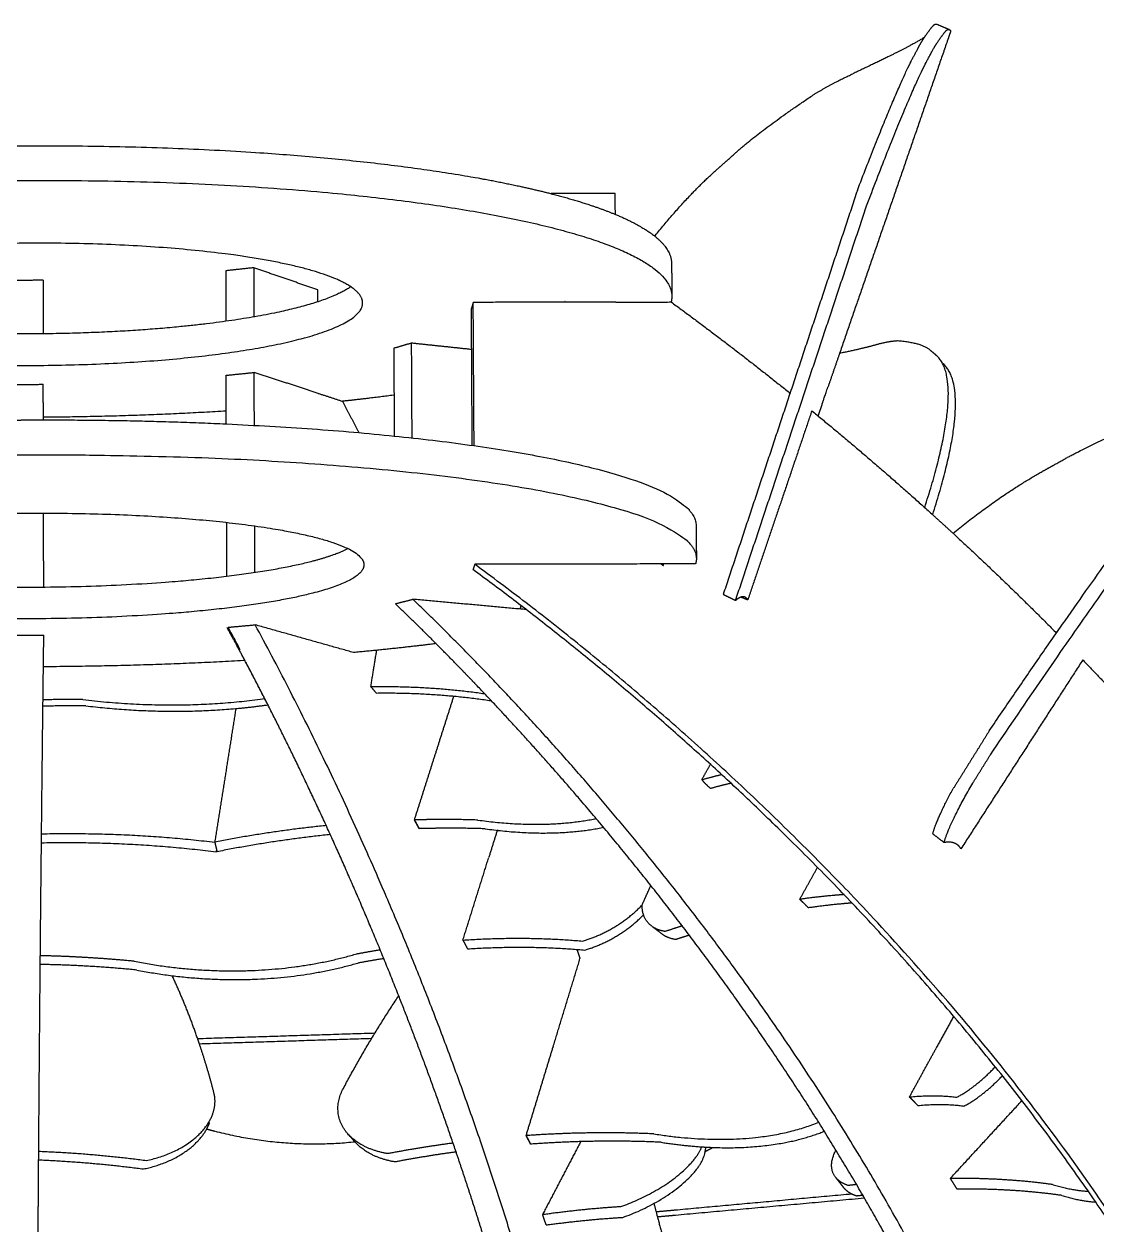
# Model space of a CAD drawing. Header units: metres. Extents: x -0.5 to 11.8, y -0.3 to 7.4.
# Drawn here: x 6.182 to 6.926, y 5.704 to 6.537 of the extents above; entities that cross this region are included whole.
import ezdxf

# ---------------------------------------------------------------- set-up
doc = ezdxf.new("R2010")
doc.units = ezdxf.units.M
doc.header["$MEASUREMENT"] = 0
doc.layers.add('ΣΧΕΔΙΑ', color=140, linetype='Continuous')

msp = doc.modelspace()

# ---------------------------------------------------------------- linework, layer by layer
at = {"layer": 'ΣΧΕΔΙΑ'}
for points, weights, degree, knots in [([(6.76596, 6.41067), (6.79485, 6.48658), (6.80726, 6.51005), (6.80905, 6.51343), (6.81083, 6.5168), (6.81545, 6.52553), (6.8212, 6.53227)], [8.59151585269, 8.6752072708, 9.25080354353, 9.26318929441, 9.27557504529, 9.03214334266, 8.89602667855], 2, [3.5704502, 3.5704502, 3.5704502, 3.7990306, 3.7990306, 3.8560209, 3.8560209, 3.9482049, 3.9482049, 3.9482049]), ([(6.80617, 6.52756), (6.805, 6.52683), (6.80372, 6.52606), (6.79223, 6.51943), (6.77645, 6.51172), (6.75643, 6.5023)], [9.52274825389, 9.5279158728, 9.53304839037, 9.57530853679, 9.610084063, 9.63979171414], 3, [0.4318065, 0.4318065, 0.4318065, 0.4318065, 0.5003374, 0.5003374, 1.0008429, 1.0008429, 1.0008429, 1.0008429]), ([(6.75956, 6.42136), (6.78653, 6.49159), (6.79842, 6.51391), (6.80022, 6.51728), (6.80201, 6.52064), (6.80397, 6.5243), (6.80614, 6.52763)], [8.5975411961, 8.69859085637, 9.24815408447, 9.26053973941, 9.27292539434, 9.16920964079, 9.08498274895], 2, [3.5807345, 3.5807345, 3.5807345, 3.7990306, 3.7990306, 3.8560209, 3.8560209, 3.8953092, 3.8953092, 3.8953092]), ([(6.6193, 6.38997), (6.64086, 6.41689), (6.66169, 6.43545), (6.6687, 6.44169), (6.67571, 6.44794), (6.69405, 6.46429), (6.72992, 6.48826)], [9.43417107175, 9.55137834623, 9.76195817281, 9.75404223674, 9.74612630066, 9.43738066912, 9.18382795046], 2, [3.6967791, 3.6967791, 3.6967791, 3.7990306, 3.7990306, 3.8560209, 3.8560209, 3.9482049, 3.9482049, 3.9482049]), ([(6.10949, 6.45065), (6.31655, 6.45856), (6.47625, 6.43339), (6.5164, 6.42706), (6.54731, 6.41909)], [8.73469432365, 7.9372289596, 8.84154112085, 8.67093647479, 8.62506657866], 2, [0, 0, 0, 0.485124, 0.485124, 0.6183909, 0.6183909, 0.6183909]), ([(6.10952, 6.42663), (6.31664, 6.43442), (6.47638, 6.40966), (6.63062, 6.38576), (6.63091, 6.34806)], [8.73202758963, 7.93479225988, 8.83887438683, 8.21806181519, 9.24969664912], 2, [0, 0, 0, 0.485124, 0.485124, 0.970248, 0.970248, 0.970248]), ([(6.41645, 6.34335), (6.41638, 6.35837), (6.36532, 6.36981), (6.27299, 6.39051), (6.131, 6.38321)], [7.94840966789, 8.01701540455, 9.10034643952, 7.13700847432, 7.89278685983], 2, [-0.6748126, -0.6748126, -0.6748126, -0.4712389, -0.4712389, -0.1435171, -0.1435171, -0.1435171]), ([(6.40825, 6.35453), (6.38896, 6.34114), (6.33227, 6.33218), (6.2628, 6.3212), (6.1733, 6.32188)], [8.04238345596, 8.33604611197, 9.5249071396, 8.22553254867, 8.19499859785], 2, [0.7512968, 0.7512968, 0.7512968, 0.9424778, 0.9424778, 1.1736139, 1.1736139, 1.1736139]), ([(6.04265, 6.30897), (6.18742, 6.28761), (6.33235, 6.31013), (6.41655, 6.32321), (6.41645, 6.34335)], [8.98895768399, 7.16234122357, 9.52224040558, 7.85820462996, 7.94840966789], 2, [-1.3623866, -1.3623866, -1.3623866, -0.9424778, -0.9424778, -0.6748126, -0.6748126, -0.6748126]), ([(6.81663, 6.30455), (6.81558, 6.30589), (6.81434, 6.30694), (6.81211, 6.30884), (6.80989, 6.31073), (6.80412, 6.31564), (6.78735, 6.31697)], [9.68679261052, 9.73502949298, 9.78683026395, 9.80041174806, 9.81399323217, 9.55763759539, 9.41128303894], 2, [3.7796851, 3.7796851, 3.7796851, 3.7990306, 3.7990306, 3.8560209, 3.8560209, 3.9482049, 3.9482049, 3.9482049]), ([(6.77262, 6.31425), (6.76589, 6.31242), (6.75746, 6.31042), (6.74756, 6.30839), (6.74745, 6.30837), (6.74734, 6.30835), (6.74723, 6.30832)], [9.96743447255, 9.98867460719, 10.0087472029, 10.0271630045, 10.0271630045, 10.0271630045, 10.0271630045], 3, [0, 0, 0, 0, 0.2856313, 0.2856313, 0.2856313, 0.2888324, 0.2888324, 0.2888324, 0.2888324]), ([(6.85182, 6.02983), (7.00205, 6.25253), (7.04276, 6.28626), (7.04536, 6.28841), (7.04796, 6.29056), (7.05469, 6.29614), (7.06223, 6.29782)], [9.0265765597, 8.09584594767, 9.30652269565, 9.31913052301, 9.33173835037, 9.08720487398, 8.95028887109], 2, [3.3219173, 3.3219173, 3.3219173, 3.7990306, 3.7990306, 3.8560209, 3.8560209, 3.9482049, 3.9482049, 3.9482049]), ([(6.17325, 6.26207), (6.18043, 6.26214), (6.18761, 6.26217), (6.25606, 6.26244), (6.32156, 6.25944)], [8.58576251924, 8.63321331324, 8.68305028831, 8.22701362026, 7.96801932532], 2, [2.4866602, 2.4866602, 2.4866602, 2.5059259, 2.5059259, 2.6808294, 2.6808294, 2.6808294]), ([(6.82592, 6.18354), (6.85817, 6.20975), (6.88677, 6.22579), (6.89501, 6.23041), (6.90325, 6.23503), (6.92481, 6.24712), (6.965, 6.26346)], [9.44990547409, 9.57093124577, 9.81832430718, 9.81063042624, 9.80293654531, 9.49306992141, 9.23870445439], 2, [3.6800315, 3.6800315, 3.6800315, 3.7990306, 3.7990306, 3.8560209, 3.8560209, 3.9482049, 3.9482049, 3.9482049]), ([(6.02468, 6.23254), (6.1034, 6.23763), (6.18766, 6.23796), (6.64735, 6.23974), (6.64793, 6.16618)], [7.87086021778, 8.13012606934, 8.68038355429, 6.32599286037, 9.2252846455], 2, [2.293145, 2.293145, 2.293145, 2.505926, 2.505926, 3.409181, 3.409181, 3.409181]), ([(6.03182, 6.18716), (6.1596, 6.2066), (6.30818, 6.19252), (6.41725, 6.18219), (6.41735, 6.16173)], [8.18917394198, 6.83973737285, 9.01752667858, 7.41534133995, 7.9987218331], 2, [2.079676, 2.079676, 2.079676, 2.827433, 2.827433, 3.422529, 3.422529, 3.422529]), ([(6.03714, 6.15488), (6.05427, 6.1525), (6.07402, 6.15073), (6.26456, 6.13365), (6.3818, 6.16433)], [8.84242133402, 9.14011639851, 9.54084867323, 6.85012530538, 9.42721248051], 2, [-1.072795, -1.072795, -1.072795, -0.942478, -0.942478, 0, 0, 0]), ([(7.05424, 4.85255), (7.09477, 4.95437), (7.21242, 5.44836), (6.8089, 5.93108), (6.49423, 6.16204)], [9.10025012549, 9.11125600109, 9.16609887427, 9.2274329088, 9.25874743432], 3, [4.063831, 4.063831, 4.063831, 4.063831, 4.475671, 6.002105, 6.002105, 6.002105, 6.002105]), ([(6.3819, 6.142), (6.26462, 6.11192), (6.07403, 6.12867), (6.0562, 6.13023), (6.04046, 6.13229)], [9.42454574649, 6.84823963967, 9.53818193921, 9.17489630307, 8.89631197538], 2, [0, 0, 0, 0.942478, 0.942478, 1.060649, 1.060649, 1.060649]), ([(6.49636, 5.98462), (6.47983, 5.98513), (6.46312, 5.98492), (6.45775, 5.98485), (6.45236, 5.98471)], [9.85212124429, 9.85950164234, 9.87290098819, 9.87121687327, 9.8701550456], 2, [2.7549118, 2.7549118, 2.7549118, 2.8346643, 2.8346643, 2.8603979, 2.8603979, 2.8603979]), ([(6.50149, 5.97858), (6.48498, 5.97909), (6.46827, 5.97889), (6.46198, 5.97882), (6.45566, 5.97864)], [9.85889390812, 9.8662703441, 9.87967034141, 9.87769292626, 9.87657011897], 2, [2.7549118, 2.7549118, 2.7549118, 2.8346643, 2.8346643, 2.8648097, 2.8648097, 2.8648097]), ([(6.75054, 5.93292), (6.74656, 5.93264), (6.74255, 5.93228), (6.73123, 5.93127), (6.71964, 5.92962)], [9.59819516969, 9.60515317501, 9.61276439892, 9.61747902649, 9.62734182202], 2, [2.80855165, 2.80855165, 2.80855165, 2.83466431, 2.83466431, 2.90845953, 2.90845953, 2.90845953]), ([(6.75609, 5.92707), (6.75305, 5.92685), (6.75, 5.92658), (6.73798, 5.92552), (6.72564, 5.92373)], [9.60356873996, 9.60897588062, 9.61476037823, 9.61976093891, 9.6305613738], 2, [2.81481938, 2.81481938, 2.81481938, 2.83466431, 2.83466431, 2.9129824, 2.9129824, 2.9129824]), ([(6.25802, 5.88666), (6.24654, 5.88777), (6.23505, 5.88866), (6.22357, 5.88931), (6.21347, 5.88988), (6.20338, 5.89028), (6.19329, 5.89049), (6.19316, 5.89049), (6.19302, 5.89049), (6.19289, 5.8905)], [10.0938376602, 10.0903619779, 10.0889125711, 10.0894894398, 10.0788448541, 10.0697727274, 10.0622730598, 10.0622730598, 10.0622730598, 10.0622730598], 3, [2.7549118, 2.7549118, 2.7549118, 2.7549118, 2.8346643, 2.8346643, 2.8346643, 2.9048884, 2.9048884, 2.9048884, 2.9058192, 2.9058192, 2.9058192, 2.9058192]), ([(6.2598, 5.88059), (6.24259, 5.88226), (6.22538, 5.88323), (6.20909, 5.88416), (6.19284, 5.88446)], [10.1033967502, 10.0981799701, 10.0990485298, 10.0818551658, 10.0701286904], 2, [2.7549118, 2.7549118, 2.7549118, 2.8346643, 2.8346643, 2.9102211, 2.9102211, 2.9102211]), ([(6.30831, 5.77032), (6.30973, 5.76994), (6.31116, 5.76956), (6.31258, 5.76918), (6.31306, 5.76905), (6.31354, 5.76893), (6.31402, 5.76881)], [10.4129407103, 10.4127821716, 10.4126238039, 10.4124656126, 10.4123779405, 10.4123218103, 10.4122972222], 3, [-0.0120461, -0.0120461, -0.0120461, -0.0120461, -0.00554006, -0.00554006, -0.00554006, -0.00017566, -0.00017566, -0.00017566, -0.00017566]), ([(6.61842, 5.7669), (6.60202, 5.76764), (6.58544, 5.76765), (6.55781, 5.76768), (6.52983, 5.76571)], [10.0046225342, 10.0119493231, 10.0253989675, 10.0162809082, 10.0241439828], 2, [2.7549118, 2.7549118, 2.7549118, 2.8346643, 2.8346643, 2.9679398, 2.9679398, 2.9679398]), ([(6.6234, 5.7611), (6.607, 5.76184), (6.59043, 5.76186), (6.56188, 5.7619), (6.53297, 5.75981)], [10.011395198, 10.0187196796, 10.0321716313, 10.0227298542, 10.0314405821], 2, [2.7549118, 2.7549118, 2.7549118, 2.8346643, 2.8346643, 2.9724077, 2.9724077, 2.9724077]), ([(6.65171, 5.75792), (6.65218, 5.75789), (6.65265, 5.75786), (6.65312, 5.75783), (6.65526, 5.7577), (6.65738, 5.7576), (6.65949, 5.75752)], [1, 1, 1, 1, 0.998747648371, 0.997575000133, 0.996482055284], 3, [-0.79967906, -0.79967906, -0.79967906, -0.79967906, -0.78949936, -0.78949936, -0.78949936, -0.74341446, -0.74341446, -0.74341446, -0.74341446]), ([(6.8955, 5.73168), (6.88391, 5.73332), (6.87177, 5.73434), (6.84879, 5.73628), (6.82403, 5.736)], [9.59350472947, 9.61105224604, 9.63466288708, 9.64498106801, 9.67699500169], 2, [2.7549118, 2.7549118, 2.7549118, 2.8346643, 2.8346643, 2.9865511, 2.9865511, 2.9865511]), ([(6.90137, 5.72421), (6.88976, 5.72586), (6.87761, 5.7269), (6.85407, 5.72891), (6.82866, 5.7286)], [9.59470849721, 9.61225560368, 9.63586665483, 9.64642602116, 9.67972596296], 2, [2.7549118, 2.7549118, 2.7549118, 2.8346643, 2.8346643, 2.9901547, 2.9901547, 2.9901547]), ([(6.61847, 5.71862), (6.62061, 5.71054), (6.62385, 5.69815), (6.627, 5.68569), (6.62808, 5.68137)], [10.298811693, 10.3037714069, 10.3112073428, 10.3184110915, 10.3208744086], 3, [7.40753734, 7.40753734, 7.40753734, 7.40753734, 7.44710066, 7.46802211, 7.46802211, 7.46802211, 7.46802211])]:
    msp.add_rational_spline(points, weights, degree=degree, knots=knots, dxfattribs=at)
for points, weights, degree in [([(6.80614, 6.52763), (6.80913, 6.5322), (6.81249, 6.53608)], [9.08498274895, 8.97158387699, 8.89351165002], 2), ([(6.81249, 6.53608), (6.81386, 6.53709), (6.81478, 6.53669)], [8.73201860935, 8.66306594213, 8.61491872698], 2), ([(6.81478, 6.53669), (6.81912, 6.5348), (6.82346, 6.5329)], [8.61491872698, 8.61613175047, 8.61734477396], 2), ([(6.8212, 6.53227), (6.82256, 6.53329), (6.82346, 6.5329)], [8.73448796867, 8.66551071242, 8.61734477396], 2), ([(6.82418, 6.53149), (6.82345, 6.52937), (6.82272, 6.52725)], [9.35091943882, 9.350400653, 9.34988186717], 2), ([(6.82346, 6.5329), (6.82426, 6.53231), (6.82434, 6.53195), (6.82417, 6.53149)], [9.42550892027, 9.43323026659, 9.44098262366, 9.44874156065], 3), ([(6.82272, 6.52725), (6.79765, 6.45455), (6.77249, 6.38158), (6.74723, 6.30832)], [9.34988186717, 9.33212783673, 9.31437380629, 9.29661977586], 3), ([(6.72992, 6.48826), (6.74325, 6.49625), (6.75643, 6.5023)], [9.01706319441, 8.88488259577, 8.78699840796], 2), ([(6.59163, 6.41926), (6.56945, 6.41922), (6.54727, 6.41917)], [9.28765151918, 9.28795406714, 9.2882566151], 2), ([(6.54731, 6.41909), (6.57349, 6.41234), (6.59185, 6.4047)], [8.62506657866, 8.58660222746, 8.63584780735], 2), ([(6.59173, 6.40475), (6.59168, 6.41201), (6.59163, 6.41926)], [9.285938327, 9.28679492309, 9.28765151918], 2), ([(6.75956, 6.42136), (6.72856, 6.32795), (6.69756, 6.23455), (6.66656, 6.14116)], [9.10211811009, 9.10241547138, 9.10271283267, 9.10301019395], 3), ([(6.67511, 6.13697), (6.70539, 6.2282), (6.73568, 6.31943), (6.76596, 6.41067)], [9.09954945569, 9.09925902032, 9.09896858495, 9.09867814959], 3), ([(6.59185, 6.4047), (6.60932, 6.39744), (6.61905, 6.38965)], [8.63584780735, 8.68323141117, 8.81181770846], 2), ([(6.61905, 6.38965), (6.63066, 6.38035), (6.63073, 6.37075)], [8.81181770846, 8.97036469845, 9.25236338314], 2), ([(6.34092, 6.36774), (6.3312, 6.36668), (6.32148, 6.36562)], [9.6434391044, 9.65104433551, 9.65864956663], 2), ([(6.32148, 6.36562), (6.32155, 6.34825), (6.32161, 6.33088)], [9.65864956663, 9.65651878782, 9.65438800902], 2), ([(6.34092, 6.36774), (6.34099, 6.35085), (6.34106, 6.33396)], [9.6434391044, 9.64137041863, 9.63930173286], 2), ([(6.38528, 6.35243), (6.36323, 6.36004), (6.34092, 6.36774)], [9.7544990786, 9.6989690915, 9.6434391044], 2), ([(6.63073, 6.37075), (6.63082, 6.35941), (6.63091, 6.34806)], [8.89373268489, 8.89245100049, 8.8911693161], 2), ([(6.1948, 6.35902), (6.18384, 6.359), (6.17288, 6.35898)], [9.70634638143, 9.70650264662, 9.7066589118], 2), ([(6.1948, 6.35902), (6.19483, 6.34047), (6.19487, 6.32191)], [9.70634638143, 9.7040591562, 9.70177193097], 2), ([(6.38532, 6.34412), (6.3853, 6.34827), (6.38528, 6.35243)], [9.7534697922, 9.7539844354, 9.7544990786], 2), ([(6.63091, 6.34806), (6.63092, 6.34604), (6.63041, 6.34403)], [9.24969664912, 9.21700517352, 9.18996726571], 2), ([(6.49315, 6.34372), (6.49253, 6.3416), (6.4919, 6.33948)], [9.28011191203, 9.29505171503, 9.30999151803], 2), ([(6.59217, 6.34391), (6.54266, 6.34381), (6.49315, 6.34372)], [9.27876240579, 9.27943715891, 9.28011191203], 2), ([(6.49374, 6.24433), (6.49345, 6.29406), (6.49315, 6.34372)], [9.26841191073, 9.27426191138, 9.28011191203], 2), ([(6.55707, 6.34384), (6.55691, 6.34413), (6.55676, 6.34443)], [9.38805189705, 9.38928357887, 9.3905283118], 2), ([(6.59217, 6.34391), (6.61128, 6.34395), (6.63039, 6.34398)], [9.27876240579, 9.27850196381, 9.27824152184], 2), ([(6.63039, 6.34398), (6.65845, 6.32348), (6.68606, 6.30232), (6.71317, 6.28053)], [9.27824152184, 9.27543894722, 9.27256837511, 9.26963171916], 3), ([(6.49246, 6.24451), (6.49218, 6.29202), (6.4919, 6.33948)], [9.29877583009, 9.30438367406, 9.30999151803], 2), ([(6.43826, 6.31208), (6.44432, 6.31385), (6.4504, 6.31562)], [9.50782375158, 9.49480737007, 9.48179098855], 2), ([(6.45075, 6.2497), (6.45057, 6.28268), (6.4504, 6.31562)], [9.47386194281, 9.47782646568, 9.48179098855], 2), ([(6.4504, 6.31562), (6.47127, 6.31341), (6.49207, 6.31121)], [9.48179098855, 9.49803009298, 9.51426919741], 2), ([(6.78735, 6.31697), (6.78057, 6.31654), (6.77262, 6.31425)], [9.24038803431, 9.14536640151, 9.08565593935], 2), ([(6.43858, 6.25099), (6.43842, 6.28155), (6.43826, 6.31208)], [9.50045549214, 9.50413962186, 9.50782375158], 2), ([(6.74723, 6.30832), (6.74454, 6.30052), (6.74184, 6.2927), (6.73915, 6.28489)], [9.29661977586, 9.29473153669, 9.29284329752, 9.29095505835], 3), ([(6.80628, 6.20141), (6.833, 6.28371), (6.81663, 6.30455)], [9.03619821752, 8.99526916009, 9.68679261052], 2), ([(6.81186, 6.19653), (6.83784, 6.27754), (6.82159, 6.29823)], [9.041902208, 9.00807073381, 9.69353010894], 2), ([(6.81909, 6.30143), (6.82034, 6.29983), (6.82159, 6.29824)], [9.69010985718, 9.69180673186, 9.69350360655], 2), ([(6.32175, 6.29312), (6.33147, 6.29412), (6.34121, 6.29512)], [9.64976045323, 9.64215522212, 9.634549991], 2), ([(6.32188, 6.25977), (6.32181, 6.27645), (6.32175, 6.29312)], [9.64567841511, 9.64771943417, 9.64976045323], 2), ([(6.34136, 6.25848), (6.34129, 6.27681), (6.34121, 6.29512)], [9.63007132862, 9.63231065981, 9.634549991], 2), ([(6.38561, 6.28062), (6.36354, 6.28783), (6.34121, 6.29512)], [9.7456099652, 9.6900799781, 9.634549991], 2), ([(6.17302, 6.28683), (6.18398, 6.28685), (6.19495, 6.28687)], [9.6977697984, 9.69761353322, 9.69745726803], 2), ([(6.195, 6.26219), (6.19497, 6.27453), (6.19495, 6.28687)], [9.69442058149, 9.69593892476, 9.69745726803], 2), ([(6.73499, 6.27281), (6.73583, 6.27511), (6.73915, 6.28489)], [9.28147720343, 9.31190005785, 9.35262001719], 2), ([(6.38561, 6.28062), (6.39406, 6.27786), (6.40247, 6.27511)], [9.7456099652, 9.76704349242, 9.78847701964], 2), ([(6.40193, 6.27506), (6.4022, 6.27509), (6.40247, 6.27511)], [9.78890385517, 9.7886904374, 9.78847701964], 2), ([(6.43881, 6.27943), (6.42118, 6.27711), (6.40247, 6.27511)], [9.47872125549, 9.44071354978, 9.42478588798], 2), ([(6.40247, 6.27511), (6.40626, 6.2679), (6.41002, 6.26064), (6.41376, 6.25336)], [9.78847701964, 9.79733868821, 9.80614318801, 9.81488913273], 3), ([(6.40247, 6.27511), (6.40626, 6.2679), (6.41002, 6.26064), (6.41376, 6.25336)], [9.78847701964, 9.7973386882, 9.806143188, 9.81488913271], 3), ([(6.32184, 6.26835), (6.25998, 6.26445), (6.19508, 6.26399)], [9.45236661075, 9.54246531695, 9.84033761277], 2), ([(6.72798, 6.26852), (6.71714, 6.23645), (6.7058, 6.20293)], [9.26801615036, 9.26439961897, 9.26078308758], 2), ([(6.72798, 6.26852), (6.75658, 6.24514), (6.7846, 6.22104), (6.81201, 6.19623)], [9.26801615036, 9.26487451741, 9.26165887186, 9.25837150001], 3), ([(6.73498, 6.27281), (6.73408, 6.2702), (6.73319, 6.2676), (6.73229, 6.26499)], [9.28803718373, 9.2874081227, 9.28677906166, 9.28615000063], 3), ([(6.85101, 6.04644), (6.9609, 6.20868), (7.01353, 6.26982)], [8.98243809492, 8.31214532245, 8.88204131905], 2), ([(6.19508, 6.26399), (6.19504, 6.26399), (6.195, 6.26399)], [9.84033761277, 9.84054375807, 9.84075000289], 2), ([(6.32156, 6.25944), (6.32185, 6.25943), (6.32214, 6.25941)], [7.96801932532, 7.96692046486, 7.96582515143], 2), ([(6.32188, 6.25943), (6.32188, 6.2596), (6.32188, 6.25977)], [9.64563571161, 9.64565706336, 9.64567841511], 2), ([(6.32214, 6.25941), (6.64731, 6.24446), (6.64775, 6.18898)], [7.96582515143, 6.89187136769, 9.22795137952], 2), ([(6.7058, 6.20293), (6.6947, 6.17011), (6.6836, 6.13727)], [9.2606226404, 9.25692778485, 9.25323292929], 2), ([(6.19524, 6.14626), (6.19519, 6.1719), (6.19514, 6.19753)], [9.68018147838, 9.68332793211, 9.68647438584], 2), ([(6.32227, 6.15389), (6.3222, 6.17249), (6.32213, 6.19108)], [9.63273727771, 9.63500825073, 9.63727922376], 2), ([(6.81201, 6.19623), (6.81667, 6.19202), (6.8213, 6.18779), (6.82592, 6.18354)], [9.25837150001, 9.25781385152, 9.25725413907, 9.25669237382], 3), ([(6.34176, 6.15643), (6.3417, 6.17254), (6.34164, 6.18864)], [9.61761815699, 9.61958159353, 9.62154503007], 2), ([(6.64775, 6.18898), (6.64784, 6.17758), (6.64793, 6.16618)], [7.94372664279, 7.94257883624, 7.94143102969], 2), ([(6.82592, 6.18354), (6.85034, 6.16105), (6.87427, 6.13798), (6.89765, 6.11437)], [9.25669237382, 9.25372018563, 9.25069053422, 9.24760507244], 3), ([(6.3818, 6.16433), (6.3973, 6.16838), (6.40619, 6.17292)], [9.42721248051, 8.9203856367, 8.57593850489], 2), ([(6.64793, 6.16618), (6.64794, 6.16424), (6.64732, 6.1623)], [9.2252846455, 9.20426887633, 9.18968414307], 2), ([(6.41735, 6.16173), (6.4174, 6.15111), (6.3819, 6.142)], [7.9987218331, 8.33926468848, 9.42454574649], 2), ([(6.49423, 6.16204), (6.49359, 6.16021), (6.49297, 6.15838)], [9.25874743432, 9.27368723732, 9.28862704031], 2), ([(7.05746, 5.47379), (6.95143, 5.74423), (6.72159, 5.99057), (6.49297, 6.15838)], [9.20112564949, 9.23389462742, 9.26578154278, 9.28862704031], 3), ([(6.64732, 6.1623), (6.57076, 6.16217), (6.49423, 6.16204)], [9.25666585215, 9.25770664323, 9.25874743432], 2), ([(6.62493, 6.16101), (6.62411, 6.16168), (6.62328, 6.16234)], [9.60189938185, 9.60131808217, 9.60073678248], 2), ([(6.62493, 6.16101), (6.62512, 6.16167), (6.62531, 6.16233)], [9.60189938185, 9.60213813962, 9.60237689739], 2), ([(6.66656, 6.14116), (6.66941, 6.13977), (6.67227, 6.13837), (6.67511, 6.13697)], [9.10301019395, 9.10185574979, 9.10070243765, 9.09954945569], 3), ([(6.43919, 6.1347), (6.44526, 6.13622), (6.45135, 6.13776)], [9.48645927387, 9.47344289235, 9.46042651084], 2), ([(6.48546, 6.08853), (6.47011, 6.10437), (6.45467, 6.11977), (6.43919, 6.1347)], [9.51727467602, 9.50709484244, 9.49680950268, 9.48645927387], 3), ([(6.52991, 6.13058), (6.49076, 6.13416), (6.45135, 6.13776)], [9.52171238555, 9.4910694482, 9.46042651084], 2), ([(6.67302, 5.88365), (6.60453, 5.97729), (6.52836, 6.06343), (6.45135, 6.13776)], [9.60541447243, 9.56205914581, 9.51204994307, 9.46042651084], 3), ([(6.52619, 6.13344), (6.52599, 6.13262), (6.5258, 6.1318), (6.52561, 6.13097)], [9.74497497038, 9.74458169537, 9.74418842036, 9.74379514535], 3), ([(6.52602, 6.13357), (6.52602, 6.13354), (6.52601, 6.13351), (6.52601, 6.13349)], [9.7452363438, 9.74522338096, 9.74521041813, 9.74519745529], 3), ([(6.67705, 6.13839), (6.67613, 6.13783), (6.67511, 6.13697)], [9.09862957224, 9.08827805917, 9.07985696043], 2), ([(6.68156, 6.13924), (6.67971, 6.14002), (6.67705, 6.13839)], [9.17455315018, 9.12853531372, 9.09862957224], 2), ([(6.6836, 6.13727), (6.68118, 6.13824), (6.67877, 6.13922)], [9.25323292929, 9.25338087277, 9.25352881625], 2), ([(6.6836, 6.13727), (6.68274, 6.13874), (6.68156, 6.13924)], [9.24024834949, 9.20408332145, 9.17455315018], 2), ([(6.35014, 6.06571), (6.34096, 6.08373), (6.3317, 6.10127), (6.3224, 6.1183)], [9.69113887762, 9.67036711077, 9.64942130324, 9.62839597552], 3), ([(6.33417, 6.09644), (6.33036, 6.10362), (6.32654, 6.11073), (6.32271, 6.11774)], [9.65497255915, 9.64636213308, 9.6377315179, 9.62908728392], 3), ([(6.32316, 6.11837), (6.33252, 6.1192), (6.34191, 6.12004)], [9.62780850799, 9.62049701064, 9.61318551328], 2), ([(6.33159, 6.10258), (6.32756, 6.11049), (6.32326, 6.11806)], [9.64657960985, 9.62923234784, 9.61799665069], 2), ([(6.58797, 5.40352), (6.54722, 5.666), (6.44703, 5.92658), (6.34191, 6.12004)], [10.1652441462, 10.0903031654, 9.85709515238, 9.61318551328], 3), ([(6.4101, 6.10083), (6.3763, 6.11035), (6.34191, 6.12004)], [9.78449295446, 9.69883923387, 9.61318551328], 2), ([(6.17334, 6.11287), (6.18433, 6.11289), (6.19532, 6.1129)], [9.67640532069, 9.6762490555, 9.67609279032], 2), ([(6.19161, 5.73183), (6.19258, 5.87077), (6.1939, 6.00208), (6.19532, 6.1129)], [10.1161813534, 9.99291891494, 9.83619938405, 9.67609279032], 3), ([(6.46733, 6.107), (6.44022, 6.10359), (6.41034, 6.10085)], [8.91882720321, 8.83323324137, 8.79671322978], 2), ([(6.42213, 6.07715), (6.42418, 6.08984), (6.42623, 6.10252)], [9.81255510863, 9.81966561288, 9.82677611713], 2), ([(6.33374, 6.0952), (6.2663, 6.09137), (6.19523, 6.09094)], [8.7806060522, 8.8291410408, 9.09046368307], 2), ([(6.33507, 6.09528), (6.33441, 6.09524), (6.33374, 6.0952)], [8.77967283403, 8.78012917182, 8.7806060522], 2), ([(6.44149, 5.86267), (6.40836, 5.94659), (6.37173, 6.0256), (6.33417, 6.09644)], [9.89956911647, 9.82435383275, 9.74066297107, 9.65497255915], 3), ([(6.9159, 6.0957), (6.89501, 6.0633), (6.87366, 6.03018)], [9.245171538, 9.24167220536, 9.23817287273], 2), ([(6.9159, 6.0957), (6.92373, 6.08759), (6.9315, 6.07942), (6.9392, 6.07118)], [9.245171538, 9.24411588603, 9.24305387218, 9.2419855608], 3), ([(6.49517, 6.07845), (6.49193, 6.08183), (6.4887, 6.08519), (6.48546, 6.08853)], [9.52371240176, 9.52157145804, 9.51942542178, 9.51727467602], 3), ([(6.42213, 6.07715), (6.46241, 6.07789), (6.50087, 6.07233)], [9.80033750638, 9.72594474346, 9.69846711742], 2), ([(6.42594, 6.07274), (6.42403, 6.07494), (6.42213, 6.07715)], [9.82190292731, 9.81722901797, 9.81255510863], 2), ([(6.56659, 5.99956), (6.54318, 6.02684), (6.5193, 6.05319), (6.49517, 6.07845)], [9.57077350452, 9.55547892288, 9.53973833517, 9.52371240176], 3), ([(6.22238, 6.06824), (6.2086, 6.06836), (6.19485, 6.06798)], [9.91598540989, 9.91203385406, 9.91190946337], 2), ([(6.22238, 6.06824), (6.28817, 6.06023), (6.34885, 6.06896)], [9.91598540989, 9.46981780606, 9.69003019322], 2), ([(6.42594, 6.07274), (6.46666, 6.07331), (6.50545, 6.06744)], [9.80812036252, 9.73391883347, 9.70784152517], 2), ([(6.47009, 6.04031), (6.47322, 6.05013), (6.47634, 6.05992), (6.47946, 6.06969)], [9.9341931128, 9.94394981191, 9.95370665432, 9.96346356429], 3), ([(6.47946, 6.06969), (6.47955, 6.07), (6.47965, 6.0703), (6.47975, 6.07061)], [9.96346356429, 9.9637679619, 9.96407235957, 9.96437675731], 3), ([(6.22449, 6.06385), (6.20958, 6.06398), (6.19471, 6.06352)], [9.92731240038, 9.92284570634, 9.92287548958], 2), ([(6.22449, 6.06385), (6.27746, 6.0574), (6.32818, 6.06194)], [9.92731240038, 9.56406503071, 9.64204182667], 2), ([(6.32844, 6.06166), (6.32361, 6.03109), (6.31875, 6.00031), (6.31386, 5.96932)], [10.0492595175, 10.0151794869, 9.98109945621, 9.94701942554], 3), ([(6.32818, 6.06194), (6.32849, 6.06196), (6.3288, 6.06199)], [9.64204182667, 9.64252421963, 9.64302349874], 2), ([(6.32845, 6.06166), (6.32847, 6.06178), (6.32849, 6.0619), (6.3285, 6.06203)], [10.0492744344, 10.0494141348, 10.0495538351, 10.0496935354], 3), ([(6.3288, 6.06199), (6.34014, 6.06302), (6.35108, 6.0646)], [9.64302349874, 9.6612741969, 9.70208819558], 2), ([(6.45238, 5.98472), (6.4583, 6.00332), (6.46421, 6.02185), (6.47009, 6.04031)], [9.87928144748, 9.89758449812, 9.91588855327, 9.9341931128], 3), ([(6.85101, 6.04644), (6.84272, 6.0331), (6.83442, 6.01978), (6.82609, 6.00647)], [9.02826265879, 9.02967110608, 9.0310845762, 9.03251393297], 3), ([(6.65168, 6.01258), (6.65468, 6.01793), (6.65767, 6.02327)], [9.60460594254, 9.60771533442, 9.6108247263], 2), ([(6.87366, 6.03018), (6.85254, 5.99743), (6.83141, 5.96465)], [9.23809867339, 9.23456719053, 9.23103570766], 2), ([(6.8396, 6.01023), (6.84369, 6.01676), (6.84776, 6.02328), (6.85182, 6.02983)], [9.02824793056, 9.02754501734, 9.02685361816, 9.02616705284], 3), ([(6.65168, 6.01258), (6.65869, 6.01468), (6.66537, 6.0162)], [9.58262195341, 9.55520246361, 9.53245504033], 2), ([(6.65168, 6.01258), (6.65425, 6.00956), (6.65775, 6.00663)], [9.85212124429, 9.85550757621, 9.85889390812], 2), ([(6.65775, 6.00663), (6.66495, 6.00874), (6.6718, 6.01024)], [9.58581971189, 9.55791243686, 9.53495616453], 2), ([(6.81979, 5.969), (6.82276, 5.98146), (6.8396, 6.01023)], [9.08910713655, 7.19923708811, 7.90859638929], 2), ([(6.76338, 5.7243), (6.70636, 5.82251), (6.63867, 5.91555), (6.56659, 5.99956)], [9.69534687801, 9.66129551665, 9.6181766617, 9.57077350452], 3), ([(6.81192, 5.97505), (6.81418, 5.98473), (6.82609, 6.00647)], [9.08711115724, 7.55157976862, 7.73234072075], 2), ([(6.45238, 5.98472), (6.45347, 5.98269), (6.45457, 5.98067), (6.45566, 5.97864)], [9.87928144748, 9.88190190796, 9.88452183049, 9.88714097329], 3), ([(6.45566, 5.97864), (6.45457, 5.98066), (6.45348, 5.98267), (6.45239, 5.98469)], [9.88714097329, 9.88453352993, 9.88192531395, 9.8793163272], 3), ([(6.49636, 5.98462), (6.54191, 5.97821), (6.57842, 5.98566)], [9.85212124429, 9.47265527024, 9.49651920646], 2), ([(6.1938, 5.97507), (6.25458, 5.9764), (6.31386, 5.96925)], [9.95951022609, 9.91558801867, 9.94422074816], 2), ([(6.39139, 5.98082), (6.35271, 5.97689), (6.31386, 5.96932)], [9.87785140188, 9.8951270704, 9.94379134978], 2), ([(6.39402, 5.97456), (6.35481, 5.97047), (6.31543, 5.96265)], [9.88575901212, 9.90432065736, 9.95519029876], 2), ([(6.50149, 5.97858), (6.5471, 5.97214), (6.58364, 5.97958)], [9.85889390812, 9.47866205197, 9.50317396465], 2), ([(6.50989, 5.97776), (6.50685, 5.96804), (6.5038, 5.9583)], [10.0328376482, 10.0231587387, 10.0134798292], 2), ([(6.81192, 5.97505), (6.81586, 5.97202), (6.81979, 5.969)], [9.08711115724, 9.08810914689, 9.08910713655], 2), ([(6.19366, 5.96888), (6.25502, 5.97008), (6.31483, 5.96263)], [9.96772419878, 9.92445481669, 9.95539841329], 2), ([(6.31386, 5.96932), (6.31437, 5.96712), (6.31487, 5.96494), (6.31543, 5.96265)], [9.94701942554, 9.9497124803, 9.95238829595, 9.95519029876], 3), ([(6.829, 5.96742), (6.82556, 5.97007), (6.81979, 5.969)], [9.15754548808, 9.10954967094, 9.08910713655], 2), ([(6.83141, 5.96465), (6.8304, 5.96634), (6.829, 5.96742)], [9.2015594914, 9.17723418501, 9.15754548808], 2), ([(6.31507, 5.96413), (6.31499, 5.96363), (6.31491, 5.96313), (6.31483, 5.96263)], [9.95704798906, 9.95649813047, 9.95594827188, 9.95539841329], 3), ([(6.48599, 5.90134), (6.49489, 5.92982), (6.50375, 5.95814)], [9.95722928617, 9.98527207279, 10.0133148594], 2), ([(6.71968, 5.92962), (6.7238, 5.93706), (6.72791, 5.9445), (6.73202, 5.95194)], [9.64932451581, 9.65365540579, 9.65798629576, 9.66231718574], 3), ([(6.61023, 5.92559), (6.61228, 5.93017), (6.61433, 5.93475), (6.61637, 5.93932)], [9.8416780929, 9.84534965942, 9.84902122595, 9.85269279247], 3), ([(6.56904, 5.90065), (6.59318, 5.9077), (6.61022, 5.92559)], [9.85714958344, 8.20891029119, 8.42501727592], 2), ([(6.61684, 5.91109), (6.61031, 5.91607), (6.61023, 5.92559)], [8.81192863822, 8.28193479226, 8.4253713501], 2), ([(6.71982, 5.92995), (6.71973, 5.92979), (6.71964, 5.92962)], [9.64946345153, 9.64936697348, 9.64927049542], 2), ([(6.71976, 5.9295), (6.7197, 5.92956), (6.71964, 5.92962)], [9.6493563768, 9.64931343611, 9.64927049542], 2), ([(6.71968, 5.92962), (6.72163, 5.92771), (6.72358, 5.92581), (6.72553, 5.9239)], [9.64932451581, 9.65067388754, 9.65202279013, 9.65337122251], 3), ([(6.72564, 5.92373), (6.72557, 5.9238), (6.7255, 5.92387)], [9.65347828898, 9.65342810017, 9.65337791137], 2), ([(6.57056, 5.89442), (6.59441, 5.90136), (6.61139, 5.91899)], [9.86670867345, 8.23259003297, 8.4292617544], 2), ([(6.62416, 5.90551), (6.6205, 5.9083), (6.61684, 5.91109)], [8.81363727019, 8.81274115429, 8.81184503839], 2), ([(6.62625, 5.90734), (6.62066, 5.90818), (6.61684, 5.91109)], [9.78256937628, 9.15563678769, 8.81192863822], 2), ([(6.63821, 5.91114), (6.63225, 5.90931), (6.62625, 5.90734)], [9.7545358366, 9.76793786376, 9.78256937628], 2), ([(6.48599, 5.90134), (6.52893, 5.90426), (6.56904, 5.90065)], [9.92597107102, 9.86388841708, 9.85714958344], 2), ([(6.48599, 5.90134), (6.48759, 5.89831), (6.48919, 5.89528)], [9.95722928617, 9.9611059275, 9.96498256883], 2), ([(6.6336, 5.90174), (6.628, 5.90258), (6.62416, 5.90551)], [9.78456535559, 9.15742674297, 8.81363727019], 2), ([(6.64315, 5.90478), (6.63839, 5.90331), (6.6336, 5.90174)], [9.76198626302, 9.77288395927, 9.78456535559], 2), ([(6.25802, 5.88666), (6.34026, 5.87061), (6.4124, 5.89184)], [10.0938376602, 9.51285583157, 10.0336423841], 2), ([(6.4124, 5.89184), (6.42052, 5.89337), (6.42859, 5.89468)], [10.0336423841, 10.0239224122, 10.0160744876], 2), ([(6.48919, 5.89528), (6.53124, 5.89799), (6.57056, 5.89442)], [9.93316273945, 9.87327629461, 9.86670867345], 2), ([(6.56503, 5.89489), (6.56575, 5.89276), (6.56648, 5.89062), (6.5672, 5.88849)], [10.173349365, 10.1750719374, 10.1767887658, 10.1784998023], 3), ([(6.2598, 5.88059), (6.34196, 5.86455), (6.41404, 5.88573)], [10.1033967502, 9.52186543581, 10.0432014741], 2), ([(6.41404, 5.88573), (6.42264, 5.88734), (6.43117, 5.88871)], [10.0432014741, 10.0329060847, 10.0247124057], 2), ([(6.54864, 5.82753), (6.55795, 5.8581), (6.5672, 5.88849)], [10.1177518731, 10.1481258377, 10.1784998023], 2), ([(6.92077, 5.37602), (6.8779, 5.55503), (6.78546, 5.72993), (6.67302, 5.88365)], [9.74329590959, 9.73110952285, 9.67744523518, 9.60541447243], 3), ([(6.30205, 5.83284), (6.29415, 5.85572), (6.28431, 5.87667)], [10.0205294642, 9.92468079096, 9.8716822855], 2), ([(6.40251, 5.79739), (6.42064, 5.83154), (6.44155, 5.86277)], [10.1725775803, 9.98081228537, 9.86901445235], 2), ([(6.48123, 5.75449), (6.46871, 5.7913), (6.4554, 5.82744), (6.44149, 5.86267)], [9.99026533578, 9.96189019447, 9.93149306972, 9.8995691157], 3), ([(6.44155, 5.86277), (6.44161, 5.86285), (6.44166, 5.86294)], [9.86901445235, 9.86871897464, 9.86842405553], 2), ([(6.82643, 5.84861), (6.82032, 5.83745), (6.8142, 5.82628)], [9.72701808533, 9.72066860664, 9.71431912794], 2), ([(6.30327, 5.82925), (6.30267, 5.83105), (6.30205, 5.83284)], [10.0359484181, 10.0281051003, 10.0205294642], 2), ([(6.42519, 5.83671), (6.3635, 5.83477), (6.30209, 5.83284)], [10.3164232647, 10.3410753191, 10.3657273735], 2), ([(6.42291, 5.83299), (6.36295, 5.83112), (6.30327, 5.82925)], [10.3088379582, 10.332777863, 10.3567177677], 2), ([(6.31349, 5.79472), (6.30894, 5.8124), (6.30327, 5.82925)], [10.2077084241, 10.1099228094, 10.0359484181], 2), ([(6.52983, 5.76571), (6.53605, 5.78614), (6.54224, 5.8065), (6.54841, 5.82677)], [10.0568896603, 10.0769261423, 10.0969626243, 10.1169991061], 3), ([(6.54864, 5.82753), (6.54853, 5.82715), (6.54841, 5.82677)], [10.1177518731, 10.1173754896, 10.1169991061], 2), ([(6.79569, 5.7925), (6.80495, 5.80941), (6.8142, 5.82628)], [9.69517193074, 9.70474552934, 9.71431912794], 2), ([(6.82849, 5.79231), (6.84124, 5.79878), (6.8553, 5.81348)], [9.58789807329, 8.25177134401, 8.15789405548], 2), ([(6.83354, 5.78623), (6.84622, 5.79265), (6.86022, 5.80723)], [9.59467073712, 8.263692304, 8.16455846831], 2), ([(6.31245, 5.78073), (6.31501, 5.78787), (6.31349, 5.79472)], [9.06033828196, 9.44033159935, 10.2077084241], 2), ([(6.40617, 5.76696), (6.39413, 5.78061), (6.40251, 5.79739)], [8.66492880139, 8.52149633747, 10.1725775803], 2), ([(6.79598, 5.79221), (6.79588, 5.7923), (6.79579, 5.7924), (6.79569, 5.7925)], [9.69537386523, 9.69530655497, 9.69523924347, 9.69517193074], 3), ([(6.80158, 5.78658), (6.79971, 5.78846), (6.79785, 5.79033), (6.79598, 5.79221)], [9.69928220652, 9.69797989082, 9.69667710996, 9.69537386523], 3), ([(6.7962, 5.79255), (6.81351, 5.79438), (6.82849, 5.79231)], [9.65972405923, 9.60800716202, 9.58789807329], 2), ([(6.87264, 5.78881), (6.87299, 5.78918), (6.87334, 5.78956), (6.87369, 5.78994)], [9.75749228249, 9.75783226077, 9.75817223905, 9.75851221733], 3), ([(6.80158, 5.78658), (6.8187, 5.78832), (6.83354, 5.78623)], [9.66537858148, 9.61454325692, 9.59467073712], 2), ([(6.82403, 5.736), (6.8484, 5.76247), (6.87264, 5.78881)], [9.71008941104, 9.73379084677, 9.75749228249], 2), ([(6.26648, 5.7485), (6.30352, 5.75581), (6.31245, 5.78073)], [10.1666598921, 7.94508959931, 9.06033828196], 2), ([(6.30842, 5.77054), (6.30956, 5.77266), (6.31033, 5.77481)], [8.88291095398, 8.96001032668, 9.06887748198], 2), ([(6.61842, 5.7669), (6.68721, 5.75614), (6.73276, 5.77505)], [10.0046225342, 9.4315401353, 9.76745450625], 2), ([(6.2644, 5.7426), (6.2969, 5.74902), (6.30842, 5.77054)], [10.176265681, 8.1694639868, 8.88291095398], 2), ([(6.3141, 5.76878), (6.36286, 5.75626), (6.41125, 5.7615)], [10.4007327581, 10.0297939208, 10.1056038047], 2), ([(6.43393, 5.75322), (6.41573, 5.75613), (6.40617, 5.76696)], [10.1009189248, 8.78228247621, 8.66492880139], 2), ([(6.41123, 5.76123), (6.4087, 5.7641), (6.40617, 5.76696)], [8.67071955003, 8.66782417571, 8.66492880139], 2), ([(6.53297, 5.75981), (6.53192, 5.76177), (6.53088, 5.76374), (6.52983, 5.76571)], [10.0646473253, 10.062062243, 10.0594763538, 10.0568896603], 3), ([(6.52983, 5.76571), (6.53088, 5.76374), (6.53192, 5.76177), (6.53297, 5.75981)], [10.0568896603, 10.059476354, 10.0620622432, 10.0646473253], 3), ([(6.65949, 5.75752), (6.70476, 5.7558), (6.73692, 5.76883)], [9.75999479545, 9.53585705911, 9.76803868142], 2), ([(6.43898, 5.74748), (6.42079, 5.7504), (6.41123, 5.76123)], [10.1076915886, 8.78816249041, 8.67071955003], 2), ([(6.47916, 5.76054), (6.45655, 5.75751), (6.43393, 5.75322)], [10.0522611123, 10.0710387094, 10.1009189248], 2), ([(6.56715, 5.76053), (6.55426, 5.73589), (6.54127, 5.71107)], [10.1595021298, 10.1199650288, 10.0804279279], 2), ([(6.56769, 5.76156), (6.56742, 5.76104), (6.56715, 5.76053)], [10.1611633212, 10.1603327255, 10.1595021298], 2), ([(6.59563, 5.71659), (6.64141, 5.73209), (6.65171, 5.75792)], [10.0119149848, 7.25193609431, 9.65987276855], 2), ([(6.6234, 5.7611), (6.63788, 5.75883), (6.65171, 5.75792)], [10.011395198, 9.88491920574, 9.80269342998], 2), ([(6.65369, 5.75298), (6.65418, 5.75538), (6.65463, 5.75774)], [10.0373988155, 10.0211587712, 10.0056988417], 2), ([(6.65403, 5.75465), (6.65675, 5.75612), (6.65948, 5.75755)], [9.89228153342, 9.898603454, 9.90567588189], 2), ([(6.19173, 5.74891), (6.19175, 5.74891), (6.19177, 5.74891)], [10.1655549077, 10.1655501065, 10.1655453133], 2), ([(6.19177, 5.75488), (6.22951, 5.75342), (6.26648, 5.7485)], [10.1564913206, 10.1463401372, 10.1666598921], 2), ([(6.19177, 5.74891), (6.22845, 5.74739), (6.2644, 5.7426)], [10.1655453133, 10.1564541358, 10.176265681], 2), ([(6.48128, 5.75439), (6.46013, 5.75149), (6.43898, 5.74748)], [10.0614784996, 10.0797218171, 10.1076915886], 2), ([(6.50013, 5.69646), (6.49405, 5.71597), (6.48775, 5.73532), (6.48123, 5.75449)], [10.0330313312, 10.0193755464, 10.0050966454, 9.99026533578], 3), ([(6.5968, 5.70902), (6.64719, 5.72605), (6.65369, 5.75298)], [10.0190517124, 7.05982554548, 10.0373988155], 2), ([(6.7445, 5.73678), (6.73867, 5.7442), (6.74471, 5.75566)], [8.75658879739, 8.15288700116, 8.62225141018], 2), ([(6.19134, 5.69232), (6.19143, 5.70556), (6.19152, 5.71873), (6.19161, 5.73183)], [10.1505659956, 10.1394272749, 10.1279569882, 10.1161813534], 3), ([(6.74876, 5.73137), (6.74663, 5.73408), (6.7445, 5.73678)], [8.75738376983, 8.75698628393, 8.75658879804], 2), ([(6.75336, 5.7311), (6.74751, 5.73296), (6.7445, 5.73678)], [9.80675150624, 9.10399499458, 8.75658879739], 2), ([(6.75905, 5.73178), (6.75621, 5.73145), (6.75336, 5.7311)], [9.79363165771, 9.80006529436, 9.80675150624], 2), ([(6.82403, 5.736), (6.82635, 5.7323), (6.82866, 5.7286)], [9.71008941104, 9.71156143284, 9.71303345464], 2), ([(6.8955, 5.73168), (6.90896, 5.72754), (6.92009, 5.72711)], [9.59350472947, 9.40561841329, 9.30819480244], 2), ([(6.75575, 5.72515), (6.69484, 5.71959), (6.63488, 5.71411)], [10.1622568479, 10.2433346548, 10.3244124616], 2), ([(6.75025, 5.72949), (6.7495, 5.73043), (6.74876, 5.73137)], [8.75766070878, 8.75752223931, 8.75738376983], 2), ([(6.75575, 5.72515), (6.75231, 5.72687), (6.75025, 5.72949)], [9.38881857469, 8.99224098473, 8.75766070814], 2), ([(6.75912, 5.72379), (6.75731, 5.72437), (6.75575, 5.72515)], [9.80795527398, 9.57963474208, 9.38881857469], 2), ([(6.76361, 5.72432), (6.76137, 5.72406), (6.75912, 5.72379)], [9.79754773008, 9.80267266807, 9.80795527398], 2), ([(6.837, 5.58076), (6.81528, 5.62958), (6.79052, 5.67755), (6.76338, 5.7243)], [9.73746851796, 9.72585244344, 9.71163731799, 9.69534687801], 3), ([(6.76455, 5.72229), (6.76416, 5.72296), (6.76377, 5.72363), (6.76338, 5.7243)], [9.69604291119, 9.69581132364, 9.69557931207, 9.69534687801], 3), ([(6.90137, 5.72421), (6.91424, 5.72023), (6.92499, 5.71964)], [9.59470849721, 9.41507143579, 9.31812079499], 2), ([(6.54127, 5.71107), (6.56918, 5.71499), (6.59563, 5.71659)], [10.0456185772, 10.0165245896, 10.0119149848], 2), ([(6.7644, 5.72228), (6.69732, 5.71619), (6.6314, 5.7102)], [10.1402998198, 10.2293589391, 10.3184180583], 2), ([(6.54371, 5.70373), (6.54249, 5.7074), (6.54127, 5.71107)], [10.086101568, 10.0832647479, 10.0804279279], 2), ([(6.54371, 5.70373), (6.57096, 5.70749), (6.5968, 5.70902)], [10.0514440869, 10.0235367681, 10.0190517124], 2), ([(6.63488, 5.71411), (6.6275, 5.71344), (6.62014, 5.71277)], [10.3244124616, 10.3344785364, 10.3445446113], 2), ([(6.6314, 5.7102), (6.62624, 5.70973), (6.62107, 5.70926)], [10.3184180583, 10.3254681087, 10.3325181591], 2)]:
    msp.add_rational_spline(points, weights, degree=degree, dxfattribs=at)

doc.saveas('drawing.dxf')
